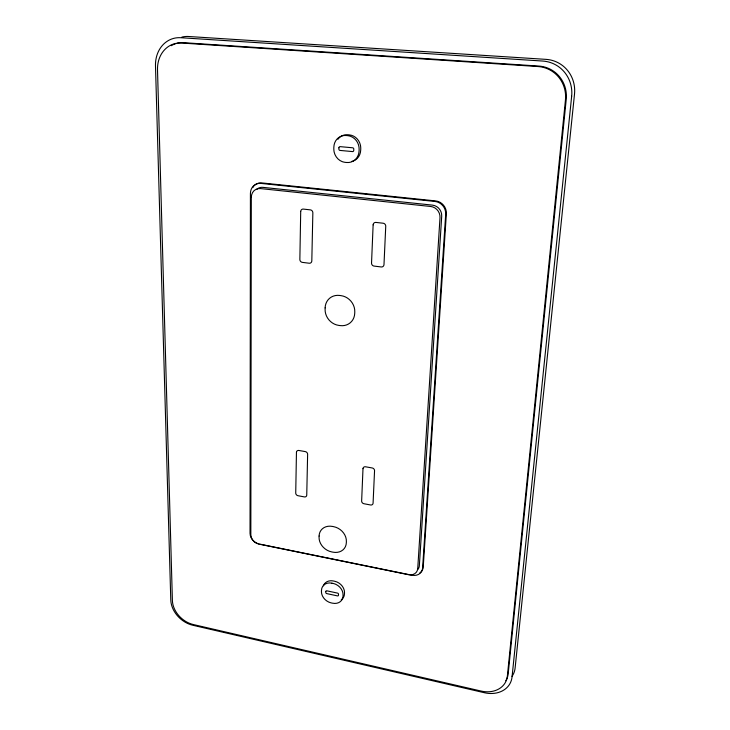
<?xml version="1.0" encoding="UTF-8"?>
<svg xmlns="http://www.w3.org/2000/svg" width="730" height="730" viewBox="0 0 730 730"><rect width="100%" height="100%" fill="white"/><g stroke="black" fill="none" stroke-linecap="round" stroke-linejoin="round"><path stroke-width="1.09" d="M260.345 544.224L411.948 575.213A10.558 8.796 32.3 0 0 422.597 568.177L445.692 214.364A11.862 11.324 57.9 0 0 434.925 201.444L260.865 183.394A11.47 10.165 64.3 0 0 250.417 193.505L250.034 533.329A10.037 8.158 41.5 0 0 259.232 543.996M341.248 599.786A10.786 8.742 36.2 0 0 344.46 593.873A15.905 12.884 36.5 0 0 344.241 590.241A10.795 8.751 36.2 0 0 334.659 581.253A15.905 12.875 36.1 0 0 330.754 580.752A10.786 8.751 36.3 0 0 323.408 585.816M351.468 161.512A12.739 11.735 70.6 0 0 360.693 150.197A18.797 17.274 70.6 0 0 360.465 145.306A12.748 11.744 70.8 0 0 349.278 134.886A18.761 17.283 69.9 0 0 344.697 134.913A12.748 11.735 70.8 0 0 337.917 139.293M417.925 569.382A9.152 7.628 32.4 0 0 419.349 565.668L441.705 216.29A10.266 9.791 57.6 0 0 432.388 205.112L262.937 187.364A9.937 8.815 64 0 0 256.531 189.535M419.859 572.858A10.539 8.787 32.3 0 0 423.227 567.037L446.358 213.808A11.844 11.306 58 0 0 435.609 200.914L261.869 182.929A11.452 10.147 64.3 0 0 254.487 185.447M252.835 187.592A11.452 10.147 64.3 0 1 253.876 186.104M505.826 680.743A25.221 20.203 27.2 0 0 508.199 673.708L566.234 99.353A30.952 29.921 -69.7 0 0 538.923 66.074L183.604 42.687A28.552 24.345 73.5 0 0 177.189 43.234M171.276 45.689A28.552 24.345 73.5 0 1 176.158 43.508M511.995 676.372A26.298 21.143 26.9 0 0 515.106 668.078L574.51 94.079A32.348 31.208 -67.4 0 0 546.058 59.367L188.605 36.5A29.766 25.422 73.9 0 0 181.907 37.084M251.312 197.356L250.828 534.798A8.751 7.108 41.4 0 0 258.849 544.096L408.471 574.692A9.189 7.647 32.5 0 0 417.733 568.561L439.998 217.713A10.32 9.828 57.4 0 0 430.627 206.471L260.409 188.577A9.983 8.842 63.9 0 0 251.312 197.356M296.453 452.345L295.732 493.051A2.491 2.09 41.1 0 0 298.023 495.716L304.355 496.911A2.5 2.09 40.7 0 0 306.746 495.123L307.622 454.325A2.537 2.153 42.4 0 0 305.304 451.605L298.853 450.465A2.528 2.153 42.8 0 0 296.453 452.345M300.705 211.518L299.857 259.442A2.719 2.436 57 0 0 302.329 262.371L309.219 263.229A2.728 2.455 56.7 0 0 311.81 260.92L312.851 212.85A2.783 2.518 62.1 0 0 310.323 209.857L303.315 209.09A2.774 2.509 62.2 0 0 300.705 211.518M319.092 536.039L319.056 537.253A13.824 11.452 37.7 0 0 331.621 551.889L332.907 552.154A13.833 11.461 37.6 0 0 346.339 542.682L346.376 541.468A13.833 11.47 37.6 0 0 333.72 526.686L332.415 526.43A13.833 11.461 37.7 0 0 319.092 536.039M325.133 307.877L325.096 309.292A14.965 13.478 50.1 0 0 338.702 325.388L340.107 325.58A14.974 13.496 50 0 0 354.725 313.334L354.78 311.911A14.983 13.505 50.1 0 0 341.056 295.65L339.642 295.458A14.974 13.496 50.2 0 0 325.133 307.877M325.808 591.537L325.781 592.459A1.077 0.876 36.5 0 0 326.766 593.599L337.415 595.89A1.086 0.876 35.9 0 0 338.464 595.178L338.501 594.247A1.086 0.876 36 0 0 337.506 593.098L326.848 590.816A1.077 0.876 36.6 0 0 325.808 591.537M338.921 147.798L338.884 149.057A1.277 1.177 70.3 0 0 340.034 150.426L352.508 151.584A1.277 1.186 70.5 0 0 353.74 150.426L353.785 149.157A1.277 1.186 70.7 0 0 352.636 147.788L340.143 146.639A1.277 1.177 70.5 0 0 338.921 147.798M362.993 468.669L361.642 501.026A2.555 2.163 37 0 0 363.96 503.736L370.548 504.977A2.555 2.172 36.5 0 0 373.076 503.162L374.554 470.731A2.582 2.226 37.5 0 0 372.209 467.966L365.529 466.78A2.573 2.217 38 0 0 362.993 468.669M373.13 224.867L371.534 263.083A2.765 2.555 53.2 0 0 374.052 266.076L381.224 266.961A2.774 2.564 52.6 0 0 383.989 264.598L385.741 226.282A2.82 2.628 58.3 0 0 383.186 223.225L375.904 222.422A2.81 2.619 58.7 0 0 373.13 224.867M565.458 99.955L507.368 676.044A25.294 20.248 27.3 0 1 481.097 691.064L193.359 624.552A22.858 17.666 41.9 0 1 172.389 600.452L157.507 69.724A28.652 24.419 73.4 0 1 181.533 43.024L538.037 66.54A31.061 30.04 -70 0 1 565.458 99.955M571.654 96.278L512.049 676.929A26.627 21.307 27.1 0 1 484.337 692.715L192.811 625.254A24.017 18.569 41.9 0 1 170.784 599.941L155.49 65.883A30.176 25.687 73.6 0 1 180.739 37.714L542.773 61.055A32.786 31.664 -68.4 0 1 571.654 96.278M331.894 583.179A10.822 8.769 36.3 0 0 321.483 590.342A16.005 12.967 36 0 0 321.729 593.964A10.822 8.76 36.3 0 0 328.664 602.031A16.005 12.976 36.3 0 0 332.533 603.181A10.822 8.76 36.2 0 0 342.58 598.445A15.96 12.912 36.5 0 0 343.054 594.95A10.831 8.769 36.2 0 0 335.8 584.319A15.96 12.903 36.2 0 0 331.894 583.179M346.111 135.506A12.802 11.771 70.6 0 0 333.856 147.113A18.907 17.438 70.6 0 0 334.13 151.986A12.784 11.762 70.4 0 0 342.206 161.64A18.934 17.42 71.3 0 0 346.732 162.498A12.793 11.78 70.4 0 0 358.54 154.258A18.87 17.328 70.5 0 0 359.123 149.431A12.802 11.79 70.6 0 0 350.683 136.346A18.834 17.337 69.8 0 0 346.111 135.506"/></g></svg>
